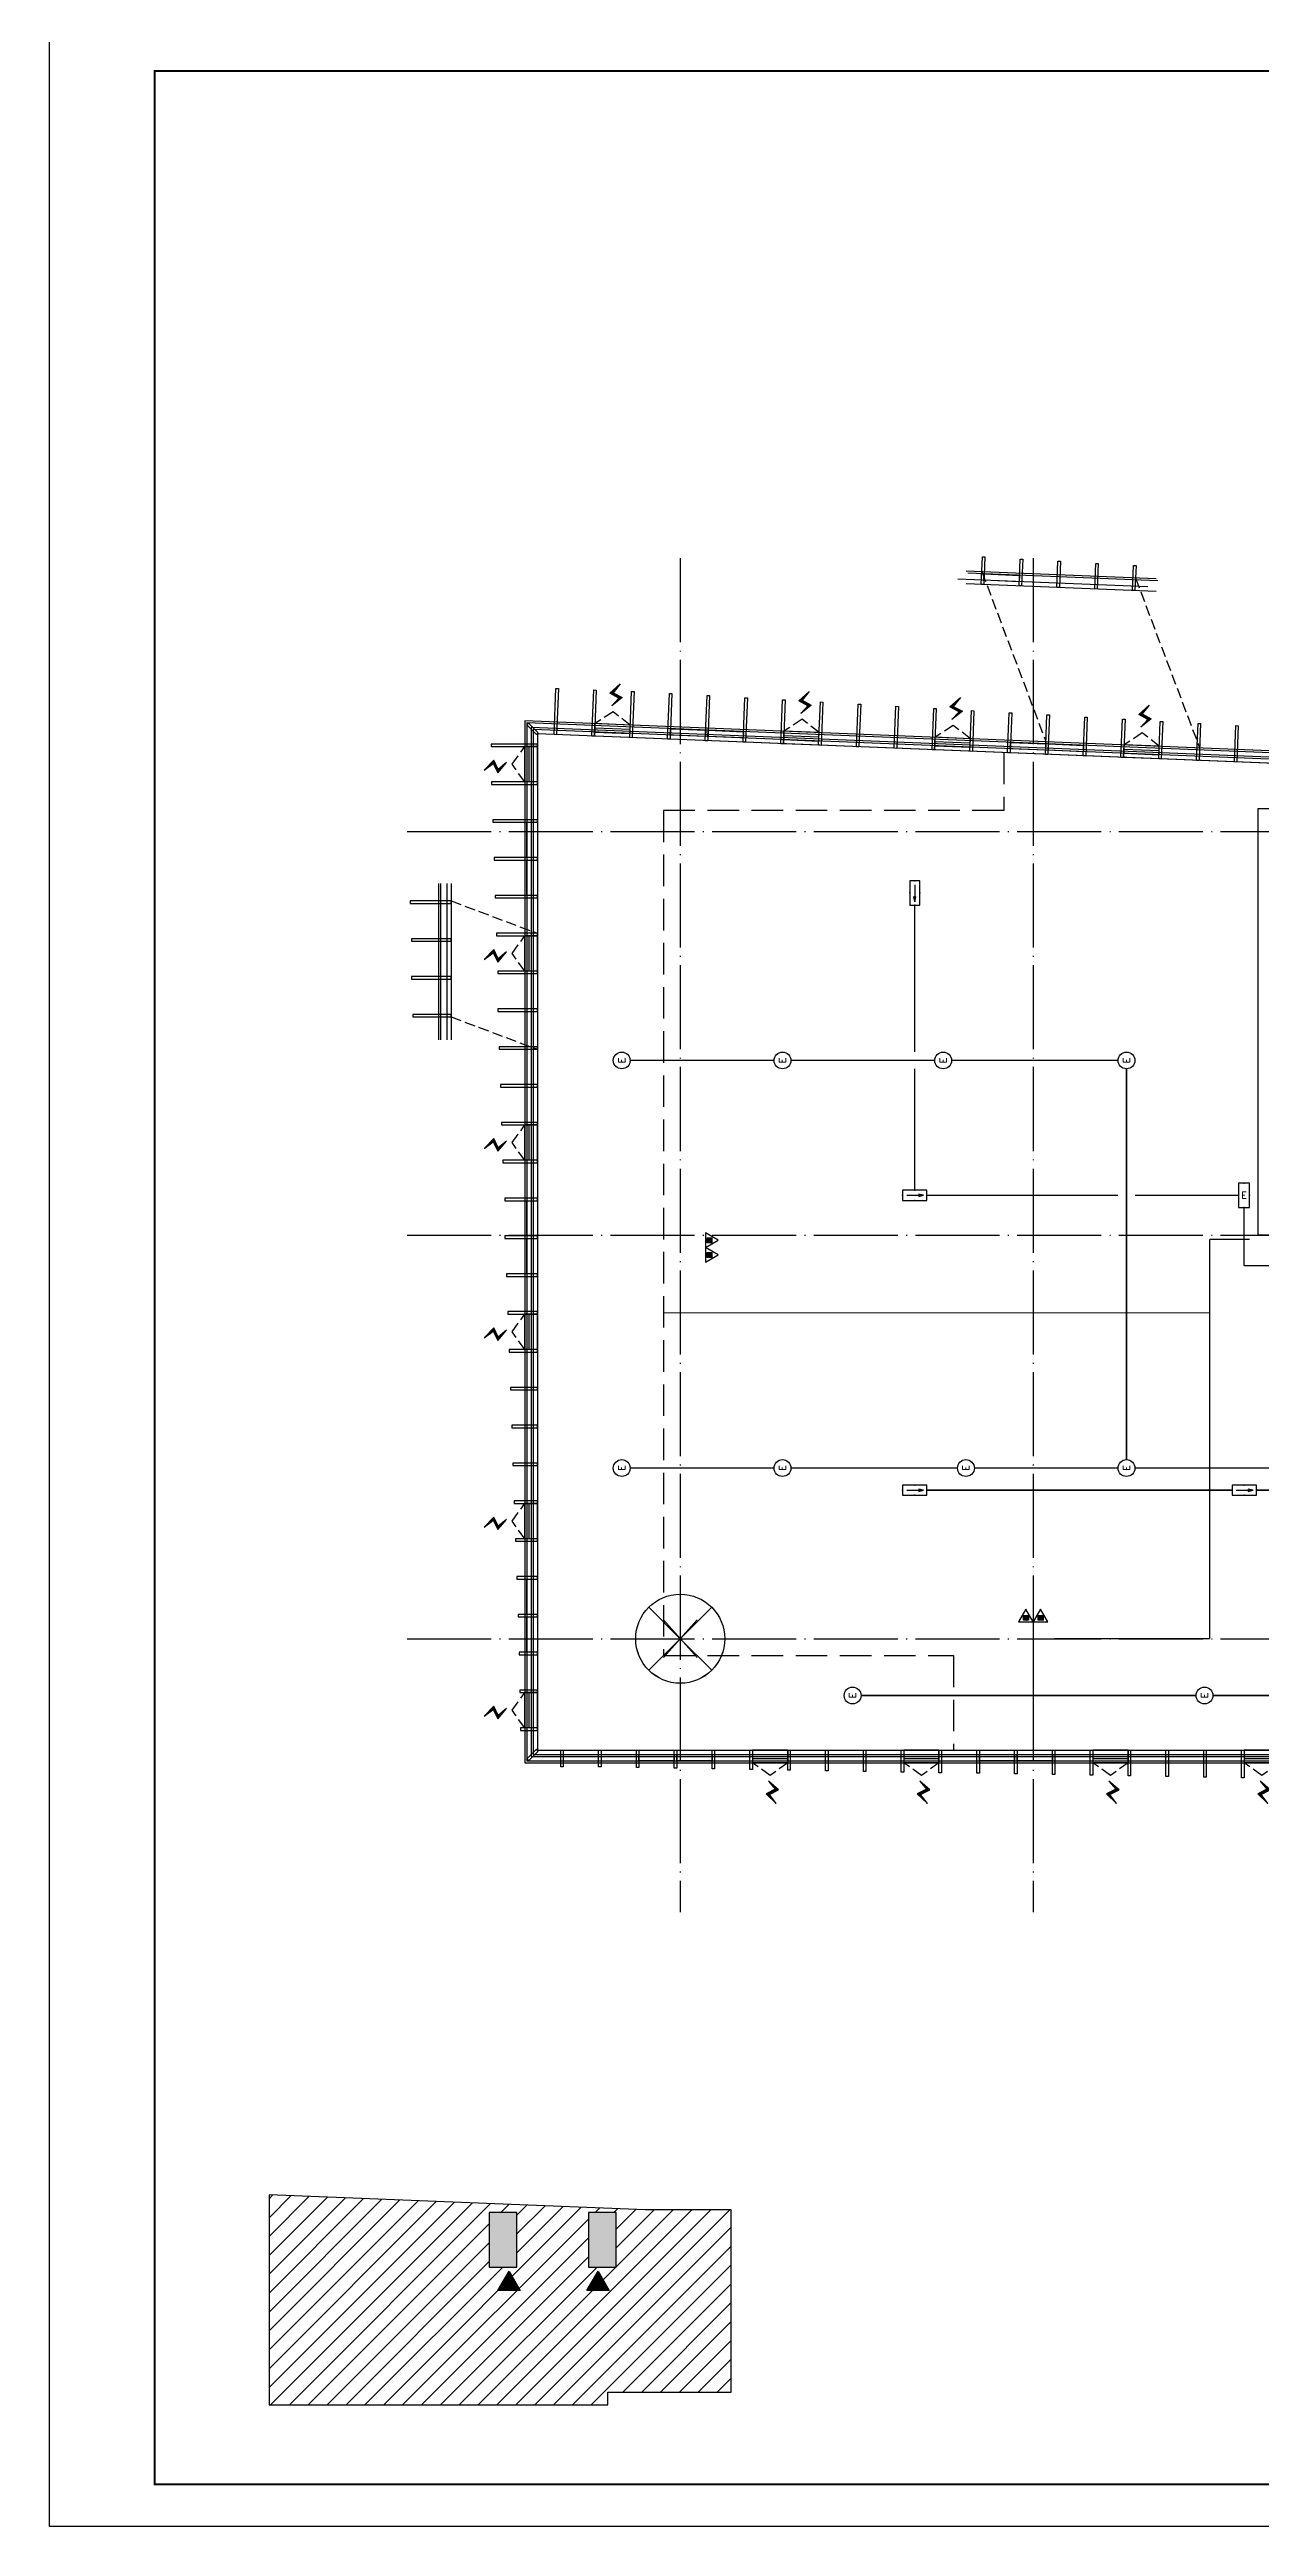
# Model space of a CAD drawing. Extents: x -2209072 to 495824, y -92434 to 572724.
# Drawn here: x -23028 to 5813, y 196708 to 255622 of the extents above; entities that cross this region are included whole.
import ezdxf
from ezdxf.enums import TextEntityAlignment as Align

# ---------------------------------------------------------------- set-up
doc = ezdxf.new("R2010")
doc.units = 0
doc.header["$LTSCALE"] = 1000
doc.header["$MEASUREMENT"] = 0
for name, pattern in [('6#7#幕墙$0$$1$DASH', [0.35, 0.25, -0.1]), ('6#7#幕墙$0$DASH', [0.35, 0.25, -0.1]), ('DASH', [0.35, 0.25, -0.1]), ('X-104 6#7#平面$0$104-1112 结构$0$$AUDIT_BAD_LTYPE1', [0]), ('X-104 6#7#平面$0$DASH', [0.35, 0.25, -0.1]), ('X-104 6#7#平面$0$DOTE', [2.42, 2, -0.2, 0.02, -0.2])]:
    doc.linetypes.add(name, pattern=pattern)
doc.layers.get('0').update_dxf_attribs({"linetype": 'CONTINUOUS'})
doc.layers.get('Defpoints').update_dxf_attribs({"linetype": 'CONTINUOUS'})
doc.layers.add('6#7#幕墙$0$04-不打印_辅助线', color=165, linetype='CONTINUOUS', plot=False)
doc.layers.add('X-104 6#7#平面$0$04-不打印_辅助线', color=165, linetype='CONTINUOUS', plot=False)
for name, color, linetype in [('6#7#幕墙$0$04-电动窗', 1, 'CONTINUOUS'), ('6#7#幕墙$0$A-C_玻璃幕墙', 140, 'CONTINUOUS'), ('6#7#幕墙$0$A-C_窗', 140, 'CONTINUOUS'), ('6#7#幕墙$0$A-TECH_结构', 21, 'CONTINUOUS'), ('6#7#幕墙$0$A屋顶风机$0$9#楼合院$0$WALL', 8, 'CONTINUOUS'), ('EQUIP-照明', 3, 'CONTINUOUS'), ('WIRE-应急', 2, 'DASH'), ('X-104 6#7#平面$0$05-填充_156', 156, 'CONTINUOUS'), ('X-104 6#7#平面$0$05-填充_天正', 26, 'CONTINUOUS'), ('X-104 6#7#平面$0$A-SUR_看线', 231, 'CONTINUOUS'), ('X-104 6#7#平面$0$A-TECH_结构', 21, 'CONTINUOUS'), ('X-104 6#7#平面$0$A_AXIS-轴线', 36, 'X-104 6#7#平面$0$DOTE'), ('X-104 6#7#平面$0$A_STR-砼柱', 51, 'CONTINUOUS'), ('X-104 6#7#平面$0$EQUIP_消防-01', 7, 'CONTINUOUS'), ('X-104 6#7#平面$0$TWT_TEXT', 7, 'CONTINUOUS')]:
    doc.layers.add(name, color=color, linetype=linetype)
doc.layers.add('X-104 6#7#平面$0$000套内', color=226, linetype='CONTINUOUS', lineweight=30, plot=False)
doc.layers.get('X-104 6#7#平面$0$04-不打印_辅助线').off()
doc.styles.add('_TEL_DIM', font='SIMPLEX', dxfattribs={"width": 0.8, "height": 3.5, "bigfont": 'HZTXT'})

# ---------------------------------------------------------------- blocks, each defined once
blk = doc.blocks.new('$equip$00001838')
blk.add_circle((0, 0), 0.5)
at = {"color": 7, "style": '_TEL_DIM'}
blk.add_attdef('$TEXT$', text='', height=0.4, dxfattribs=at).set_placement((0, 0), align=Align.MIDDLE_CENTER)
at = {"color": 7, "style": '_TEL_DIM', "flags": 1}
blk.add_attdef('A', text='', height=0.00002, dxfattribs=at).set_placement((0, 0), align=Align.MIDDLE_CENTER)
blk = doc.blocks.new('$equip_U$00000189(HT0843)')
at = {"color": 2}
for p, q in [((-0.72, 0.66), (-0.72, 0)), ((0.72, 0.66), (-0.72, 0.66)), ((-0.72, 0), (0.72, 0)), ((0.72, 0), (0.72, 0.66))]:
    blk.add_line(p, q, dxfattribs=at)
at = {"color": 2, "const_width": 0.0125}
for points in [[(0.72, 0.66), (0.72, 0.66), (-0.72, 0.66)], [(-0.72, 0.66), (-0.72, 0)], [(-0.72, 0), (0.72, 0)], [(0.72, 0), (0.72, 0.66)]]:
    blk.add_lwpolyline(points, dxfattribs=at)
at = {"color": 2}
blk.add_lwpolyline([(-0.72, 0.66), (-0.72, 0)], dxfattribs=at)
for p in [(-0.72, 0.33), (0, 0.66), (0, 0), (0.72, 0.33)]:
    blk.add_point(p)
at = {"color": 7, "style": '_TEL_DIM'}
blk.add_attdef('$TEXT$', text='', height=0.4, dxfattribs=at).set_placement((0, 0.33), align=Align.MIDDLE_CENTER)
at = {"color": 7, "style": '_TEL_DIM', "flags": 1}
blk.add_attdef('A', text='', height=0.000025, dxfattribs=at).set_placement((0, 0), align=Align.MIDDLE_CENTER)
blk = doc.blocks.new('$equip$00002540')
blk.add_hatch(color=256).paths.add_polyline_path([(0.24, 0.37), (0.24, 0.23), (0.53, 0.3)])
for p, q in [((-0.72, 0.6), (-0.72, 0)), ((0.72, 0.6), (-0.72, 0.6)), ((-0.72, 0), (0.72, 0)), ((0.24, 0.37), (0.24, 0.23)), ((0.53, 0.3), (0.24, 0.37)), ((0.24, 0.23), (0.53, 0.3)), ((0.72, 0), (0.72, 0.6))]:
    blk.add_line(p, q)
at = {"color": 7}
blk.add_line((-0.48, 0.3), (0.48, 0.3), dxfattribs=at)
at = {"const_width": 0.02}
blk.add_lwpolyline([(-0.72, 0.6), (-0.72, 0), (0.72, 0), (0.72, 0.6), (-0.72, 0.6), (-0.72, 0)], dxfattribs=at)
for p in [(-0.72, 0.3), (0, 0.6), (0, 0), (0.72, 0.3)]:
    blk.add_point(p)
at = {"color": 7, "style": '_TEL_DIM', "flags": 1}
blk.add_attdef('A', text='', height=0.00002, dxfattribs=at).set_placement((0, 0), align=Align.MIDDLE_CENTER)
blk = doc.blocks.new('图框-A1')
for points, const_width in [([(0, 0), (841, 0), (841, 594), (0, 594)], 0.05), ([(766, 584), (25, 584), (25, 10), (766, 10)], 0.5)]:
    blk.add_lwpolyline(points, close=True, dxfattribs=dict(const_width=const_width))
at = {"const_width": 0.05}
blk.add_lwpolyline([(0, 297), (2, 297)], dxfattribs=at)
blk = doc.blocks.new('X-104 6#7#平面$0$FDFSG')
at = {"layer": 'Defpoints'}
blk.add_lwpolyline([(-749, 749), (0, 0), (-749, -749), (749, 749), (0, 0), (749, -749)], dxfattribs=at)
blk.add_circle((0, 0), 1059, dxfattribs=at)
blk = doc.blocks.new('*U1301')
at = {"layer": 'X-104 6#7#平面$0$A_AXIS-轴线'}
for p, q in [((0, 25700), (0, -6500)), ((8400, 25700), (8400, -6500)), ((16800, 25700), (16800, -6500)), ((25200, 25700), (25200, -6500)), ((33600, 25700), (33600, -6500)), ((42000, 25700), (42000, -6500)), ((50400, 25700), (50400, -6500))]:
    blk.add_line(p, q, dxfattribs=at)
for points in [[(-6500, 19200), (55852, 19200)], [(-6500, 9600), (55852, 9600)], [(-6500, 0), (55852, 0)]]:
    blk.add_lwpolyline(points, dxfattribs=at)
at = {"layer": 'X-104 6#7#平面$0$04-不打印_辅助线'}
blk.add_blockref('X-104 6#7#平面$0$FDFSG', (0, 0), dxfattribs=at)
blk = doc.blocks.new('X-104 6#7#平面$0$gfdsaewqe')
h = blk.add_hatch(color=4)
h.dxf.hatch_style = 1
h.paths.add_polyline_path([(0, 0), (-2072, 1196), (-2072, -1196)])
at = {"color": 4}
blk.add_lwpolyline([(0, 0), (-2072, 1196), (-2072, -1196)], close=True, dxfattribs=at)
blk = doc.blocks.new('X-104 6#7#平面$0$FDGHH')
at = {"layer": 'X-104 6#7#平面$0$05-填充_156'}
h = blk.add_hatch(dxfattribs=at)
h.set_pattern_fill('ANSI31', color=256, scale=200)
h.set_pattern_definition([(45, (31016.47, 231769.46), (-224.5064, 224.5064), [])])
h.paths.add_polyline_path([(8060, 300), (11000, 300), (11000, 4640), (8947, 4640), (0, 5000), (0, 0), (8060, 0)])
h.paths.add_polyline_path([(5240, 3280), (5240, 4580), (5900, 4580), (5900, 3280)], flags=16)
h.paths.add_polyline_path([(7600, 3280), (7600, 4580), (8260, 4580), (8260, 3280)], flags=16)
at = {"layer": 'X-104 6#7#平面$0$05-填充_天正'}
h = blk.add_hatch(color=256, dxfattribs=at)
h.dxf.hatch_style = 1
h.paths.add_polyline_path([(5240, 3280), (5900, 3280), (5900, 4580), (5240, 4580)])
h = blk.add_hatch(color=256, dxfattribs=at)
h.dxf.hatch_style = 1
h.paths.add_polyline_path([(7600, 3280), (8260, 3280), (8260, 4580), (7600, 4580)])
at = {"layer": 'X-104 6#7#平面$0$A_STR-砼柱'}
blk.add_lwpolyline([(8060, 300), (11000, 300), (11000, 4640), (8947, 4640), (0, 5000), (0, 0), (8060, 0), (8060, 300)], dxfattribs=at)
for points in [[(5240, 3280), (5900, 3280), (5900, 4580), (5240, 4580)], [(7600, 3280), (8260, 3280), (8260, 4580), (7600, 4580)]]:
    blk.add_lwpolyline(points, close=True, dxfattribs=at)
at = {"color": 6, "xscale": -0.224, "yscale": 0.224, "zscale": 0.224, "rotation": 270}
for p in [(5711, 3183), (7829, 3183)]:
    blk.add_blockref('X-104 6#7#平面$0$gfdsaewqe', p, dxfattribs=at)
blk = doc.blocks.new('X-104 6#7#平面$0$1f结构')
at = {"layer": 'Defpoints'}
for p, q in [((-400, -450), (400, 450)), ((-400, 450), (400, -450))]:
    blk.add_line(p, q, dxfattribs=at)
blk = doc.blocks.new('X-104 6#7#平面$0$fgh')
at = {"layer": 'X-104 6#7#平面$0$A-TECH_结构'}
blk.add_lwpolyline([(21300, 20528), (-3400, 21522), (-3400, -2650), (36200, -2650), (36200, -1350), (51100, -1350), (51100, 19950), (35600, 19950), (35600, 13650), (32900, 13650), (32900, 19550), (33050, 19550), (33050, 20055), (24000, 20419), (24000, 13850), (21300, 13850), (21300, 20528)], dxfattribs=at)
blk = doc.blocks.new('6#7#幕墙$0$dhaksdhkadhkasd')
at = {"layer": '6#7#幕墙$0$A-C_玻璃幕墙'}
for points in [[(6336, 0), (6396, 0), (6396, -490), (6336, -490)], [(7200, 0), (7260, 0), (7260, -505), (7200, -505)], [(8100, 0), (8160, 0), (8160, -520), (8100, -520)], [(9000, 0), (9060, 0), (9060, -535), (9000, -535)], [(10800, 0), (10860, 0), (10860, -565), (10800, -565)], [(11700, 0), (11760, 0), (11760, -580), (11700, -580)], [(12600, 0), (12660, 0), (12660, -595), (12600, -595)], [(13500, 0), (13560, 0), (13560, -610), (13500, -610)], [(14400, 0), (14460, 0), (14460, -625), (14400, -625)], [(15300, 0), (15360, 0), (15360, -640), (15300, -640)], [(16200, 0), (16260, 0), (16260, -655), (16200, -655)], [(17100, 0), (17160, 0), (17160, -670), (17100, -670)], [(18000, 0), (18060, 0), (18060, -685), (18000, -685)], [(19800, 0), (19860, 0), (19860, -715), (19800, -715)], [(20700, 0), (20760, 0), (20760, -730), (20700, -730)], [(22500, 0), (22560, 0), (22560, -760), (22500, -760)], [(23400, 0), (23460, 0), (23460, -775), (23400, -775)], [(24300, 0), (24360, 0), (24360, -790), (24300, -790)], [(25200, 0), (25260, 0), (25260, -805), (25200, -805)], [(26100, 0), (26160, 0), (26160, -820), (26100, -820)], [(28800, 0), (28860, 0), (28860, -865), (28800, -865)], [(29700, 0), (29760, 0), (29760, -880), (29700, -880)], [(30600, 0), (30660, 0), (30660, -895), (30600, -895)], [(31500, 0), (31560, 0), (31560, -910), (31500, -910)], [(32400, 0), (32460, 0), (32460, -925), (32400, -925)], [(33300, 0), (33360, 0), (33360, -940), (33300, -940)], [(34200, 0), (34260, 0), (34260, -955), (34200, -955)], [(35100, 0), (35160, 0), (35160, -970), (35100, -970)], [(37800, 0), (37860, 0), (37860, -1015), (37800, -1015)], [(38700, 0), (38760, 0), (38760, -1030), (38700, -1030)], [(39600, 0), (39660, 0), (39660, -1045), (39600, -1045)], [(40500, 0), (40560, 0), (40560, -1060), (40500, -1060)], [(41400, 0), (41460, 0), (41460, -1075), (41400, -1075)], [(42300, 0), (42360, 0), (42360, -1090), (42300, -1090)], [(43200, 0), (43260, 0), (43260, -1100), (43200, -1100)], [(44100, 0), (44160, 0), (44160, -1100), (44100, -1100)], [(45000, 0), (45060, 0), (45060, -1100), (45000, -1100)], [(9900, 0), (9960, 0), (9960, -550), (9900, -550)], [(18900, 0), (18960, 0), (18960, -700), (18900, -700)], [(21600, 0), (21660, 0), (21660, -745), (21600, -745)], [(27000, 0), (27060, 0), (27060, -835), (27000, -835)], [(27900, 0), (27960, 0), (27960, -850), (27900, -850)], [(36000, 0), (36060, 0), (36060, -985), (36000, -985)], [(36900, 0), (36960, 0), (36960, -1000), (36900, -1000)]]:
    blk.add_lwpolyline(points, close=True, dxfattribs=at)
blk = doc.blocks.new('*U1672')
blk.add_lwpolyline([(-1360, 0), (-520, 0), (-520, -150), (-1360, -150)], close=True)
blk = doc.blocks.new('*U1907')
at = {"layer": '6#7#幕墙$0$A-C_玻璃幕墙', "rotation": 179.9999379632255}
for p in [(-1390, -75), (-490, -75)]:
    blk.add_blockref('*U1672', p, dxfattribs=at)
blk = doc.blocks.new('*U1908')
at = {"color": 0, "linetype": 'ByBlock', "lineweight": -2, "transparency": 16777216}
for p in [(0, 0), (8100, 0)]:
    blk.add_blockref('*U1907', p, dxfattribs=at)
blk = doc.blocks.new('6#7#幕墙$0$FDFSG')
at = {"layer": 'Defpoints'}
blk.add_lwpolyline([(-749, 749), (0, 0), (-749, -749), (749, 749), (0, 0), (749, -749)], dxfattribs=at)
blk.add_circle((0, 0), 1059, dxfattribs=at)
blk = doc.blocks.new('6#7#幕墙$0$900kaiqishan')
at = {"layer": '6#7#幕墙$0$04-电动窗'}
h = blk.add_hatch(color=1, dxfattribs=at)
h.dxf.hatch_style = 1
h.paths.add_polyline_path([(958, 485), (795, 680), (1016, 789), (777, 1018), (937, 802), (716, 693)])
at = {"layer": '6#7#幕墙$0$04-电动窗', "color": 1}
blk.add_lwpolyline([(958, 485), (795, 680), (1016, 789), (777, 1018), (937, 802), (716, 693), (958, 485)], close=True, dxfattribs=at)
at = {"layer": '6#7#幕墙$0$A-C_窗'}
for p, q in [((500, 50), (1340, 50)), ((500, -250), (500, 50)), ((1340, -250), (1340, 50)), ((1340, -50), (500, -50)), ((1340, -150), (500, -150)), ((500, -250), (1340, -250))]:
    blk.add_line(p, q, dxfattribs=at)
at = {"layer": '6#7#幕墙$0$A-C_窗', "linetype": '6#7#幕墙$0$DASH'}
blk.add_lwpolyline([(500, 50), (920, 350), (1340, 50)], dxfattribs=at)
blk = doc.blocks.new('6#7#幕墙$0$hgdhdhdhgh')
at = {"layer": '6#7#幕墙$0$A-C_玻璃幕墙'}
for points in [[(-11320, 239042), (-11320, 239102), (-12420, 239102), (-12420, 239042)], [(-11320, 238142), (-11320, 238202), (-12410, 238202), (-12410, 238142)], [(-11320, 237242), (-11320, 237302), (-12380, 237302), (-12380, 237242)], [(-11320, 236342), (-11320, 236402), (-12350, 236402), (-12350, 236342)], [(-11320, 235442), (-11320, 235502), (-12320, 235502), (-12320, 235442)], [(-11320, 234542), (-11320, 234602), (-12290, 234602), (-12290, 234542)], [(-11320, 233642), (-11320, 233702), (-12260, 233702), (-12260, 233642)], [(-11320, 232742), (-11320, 232802), (-12260, 232802), (-12260, 232742)], [(-11320, 231842), (-11320, 231902), (-12230, 231902), (-12230, 231842)], [(-11320, 230942), (-11320, 231002), (-12200, 231002), (-12200, 230942)], [(-11320, 230042), (-11320, 230102), (-12170, 230102), (-12170, 230042)], [(-11320, 229142), (-11320, 229202), (-12140, 229202), (-12140, 229142)], [(-11320, 228242), (-11320, 228302), (-12094, 228302), (-12094, 228242)], [(-11320, 227342), (-11320, 227402), (-12094, 227402), (-12094, 227342)], [(-11320, 226442), (-11320, 226502), (-12050, 226502), (-12050, 226442)], [(-11320, 225542), (-11320, 225602), (-12020, 225602), (-12020, 225542)], [(-11320, 224642), (-11320, 224702), (-11990, 224702), (-11990, 224642)], [(-11320, 223742), (-11320, 223802), (-11960, 223802), (-11960, 223742)], [(-11320, 222842), (-11320, 222902), (-11930, 222902), (-11930, 222842)], [(-11320, 221942), (-11320, 222002), (-11900, 222002), (-11900, 221942)], [(-11320, 221042), (-11320, 221102), (-11870, 221102), (-11870, 221042)], [(-11320, 220142), (-11320, 220202), (-11840, 220202), (-11840, 220142)], [(-11320, 219242), (-11320, 219302), (-11810, 219302), (-11810, 219242)], [(-11320, 218342), (-11320, 218402), (-11780, 218402), (-11780, 218342)], [(-11320, 217442), (-11320, 217502), (-11750, 217502), (-11750, 217442)], [(-11320, 216542), (-11320, 216602), (-11735, 216602), (-11735, 216542)], [(-11320, 215642), (-11320, 215702), (-11720, 215702), (-11720, 215642)]]:
    blk.add_lwpolyline(points, close=True, dxfattribs=at)
blk = doc.blocks.new('6#7#幕墙$0$jiao')
at = {"layer": '6#7#幕墙$0$A-C_窗'}
blk.add_lwpolyline([(51079, -1171), (51308, -1400), (51350, -1358), (51121, -1129)], close=True, dxfattribs=at)
blk = doc.blocks.new('*U1617')
at = {"layer": '6#7#幕墙$0$A-C_玻璃幕墙', "rotation": 179.9999379632255}
for p in [(-1390, -75), (-490, -75)]:
    blk.add_blockref('*U1672', p, dxfattribs=at)
blk = doc.blocks.new('*U1622')
at = {"layer": '6#7#幕墙$0$A-C_玻璃幕墙', "rotation": 180}
for p in [(-880, 50), (2720, 50)]:
    blk.add_blockref('6#7#幕墙$0$900kaiqishan', p, dxfattribs=at)
blk = doc.blocks.new('6#7#幕墙$0$ahdkjasdhkj')
at = {"layer": '6#7#幕墙$0$A-C_玻璃幕墙'}
for points in [[(-10850, 215172), (-10790, 215172), (-10790, 214772), (-10850, 214772)], [(-9950, 215172), (-9890, 215172), (-9890, 214772), (-9950, 214772)], [(-9050, 215172), (-8990, 215172), (-8990, 214757), (-9050, 214757)], [(-8150, 215172), (-8090, 215172), (-8090, 214742), (-8150, 214742)], [(-7250, 215172), (-7190, 215172), (-7190, 214727), (-7250, 214727)], [(-6350, 215172), (-6290, 215172), (-6290, 214712), (-6350, 214712)], [(-5450, 215172), (-5390, 215172), (-5390, 214697), (-5450, 214697)], [(-4550, 215172), (-4490, 215172), (-4490, 214682), (-4550, 214682)], [(-3650, 215172), (-3590, 215172), (-3590, 214667), (-3650, 214667)], [(-2750, 215172), (-2690, 215172), (-2690, 214652), (-2750, 214652)], [(-1850, 215172), (-1790, 215172), (-1790, 214637), (-1850, 214637)], [(-950, 215172), (-890, 215172), (-890, 214622), (-950, 214622)], [(-50, 215172), (10, 215172), (10, 214607), (-50, 214607)], [(850, 215172), (910, 215172), (910, 214592), (850, 214592)], [(1750, 215172), (1810, 215172), (1810, 214577), (1750, 214577)], [(2650, 215172), (2710, 215172), (2710, 214562), (2650, 214562)], [(3550, 215172), (3610, 215172), (3610, 214547), (3550, 214547)], [(4450, 215172), (4510, 215172), (4510, 214532), (4450, 214532)], [(5350, 215172), (5410, 215172), (5410, 214517), (5350, 214517)], [(6250, 215172), (6310, 215172), (6310, 214502), (6250, 214502)], [(7150, 215172), (7210, 215172), (7210, 214487), (7150, 214487)], [(8050, 215172), (8110, 215172), (8110, 214472), (8050, 214472)], [(8950, 215172), (9010, 215172), (9010, 214457), (8950, 214457)], [(9850, 215172), (9910, 215172), (9910, 214442), (9850, 214442)], [(10750, 215172), (10810, 215172), (10810, 214427), (10750, 214427)], [(11650, 215172), (11710, 215172), (11710, 214412), (11650, 214412)], [(12550, 215172), (12610, 215172), (12610, 214397), (12550, 214397)], [(13450, 215172), (13510, 215172), (13510, 214382), (13450, 214382)]]:
    blk.add_lwpolyline(points, close=True, dxfattribs=at)
at = {"color": 0, "linetype": 'ByBlock', "lineweight": -2, "transparency": 16777216}
for name, p in [('*U1617', (-8120, 214997)), ('*U1622', (-4070, 214872)), ('*U1617', (-20, 214997)), ('*U1622', (4030, 214872)), ('*U1617', (8080, 214997))]:
    blk.add_blockref(name, p, dxfattribs=at)
at = {"layer": '6#7#幕墙$0$A-C_玻璃幕墙', "rotation": 180}
blk.add_blockref('6#7#幕墙$0$900kaiqishan', (11250, 214922), dxfattribs=at)
blk = doc.blocks.new('6#7#幕墙')
at = {"layer": '6#7#幕墙$0$04-不打印_辅助线'}
blk.add_lwpolyline([(-23025, 256110), (61075, 256110), (61075, 196710), (-23025, 196710)], close=True, dxfattribs=at)
at = {"layer": '6#7#幕墙$0$A-C_玻璃幕墙'}
for points in [[(-794, 242898), (-854, 242901), (-828, 243555), (-768, 243553)], [(105, 242862), (45, 242864), (71, 243504), (131, 243501)], [(1004, 242826), (944, 242828), (969, 243453), (1029, 243450)], [(1903, 242790), (1844, 242792), (1868, 243401), (1928, 243399)], [(2803, 242753), (2743, 242756), (2767, 243350), (2827, 243348)], [(-11669, 214922), (28431, 214922), (28431, 216222), (43331, 216222), (43331, 238022), (27649, 238022), (-11669, 239604)], [(-11519, 215072), (28281, 215072), (28281, 216372), (43181, 216372), (43181, 237872), (27646, 237872), (-11519, 239448)], [(-11419, 239042), (-11419, 239102), (-12519, 239102), (-12519, 239042)], [(-11419, 238142), (-11419, 238202), (-12509, 238202), (-12509, 238142)], [(-11419, 237242), (-11419, 237302), (-12479, 237302), (-12479, 237242)], [(-11419, 236342), (-11419, 236402), (-12449, 236402), (-12449, 236342)], [(-13472, 235313), (-13472, 235373), (-14442, 235373), (-14442, 235313)], [(-11419, 235442), (-11419, 235502), (-12419, 235502), (-12419, 235442)], [(-11419, 234542), (-11419, 234602), (-12389, 234602), (-12389, 234542)], [(-13472, 234413), (-13472, 234473), (-14412, 234473), (-14412, 234413)], [(-13472, 233513), (-13472, 233573), (-14412, 233573), (-14412, 233513)], [(-11419, 233642), (-11419, 233702), (-12359, 233702), (-12359, 233642)], [(-11419, 232742), (-11419, 232802), (-12359, 232802), (-12359, 232742)], [(-13472, 232613), (-13472, 232673), (-14382, 232673), (-14382, 232613)], [(-11419, 231842), (-11419, 231902), (-12329, 231902), (-12329, 231842)], [(-11419, 230942), (-11419, 231002), (-12299, 231002), (-12299, 230942)], [(-11419, 230042), (-11419, 230102), (-12269, 230102), (-12269, 230042)], [(-11419, 229142), (-11419, 229202), (-12239, 229202), (-12239, 229142)], [(-11419, 228242), (-11419, 228302), (-12192, 228302), (-12192, 228242)], [(-11419, 227342), (-11419, 227402), (-12192, 227402), (-12192, 227342)], [(-11419, 226442), (-11419, 226502), (-12149, 226502), (-12149, 226442)], [(-11419, 225542), (-11419, 225602), (-12119, 225602), (-12119, 225542)], [(-11419, 224642), (-11419, 224702), (-12089, 224702), (-12089, 224642)], [(-11419, 223742), (-11419, 223802), (-12059, 223802), (-12059, 223742)], [(-11419, 222842), (-11419, 222902), (-12029, 222902), (-12029, 222842)], [(-11419, 221942), (-11419, 222002), (-11999, 222002), (-11999, 221942)], [(-11419, 221042), (-11419, 221102), (-11969, 221102), (-11969, 221042)], [(-11419, 220142), (-11419, 220202), (-11939, 220202), (-11939, 220142)], [(-11419, 219242), (-11419, 219302), (-11909, 219302), (-11909, 219242)], [(-11419, 218342), (-11419, 218402), (-11879, 218402), (-11879, 218342)], [(-11419, 217442), (-11419, 217502), (-11849, 217502), (-11849, 217442)], [(-11419, 216542), (-11419, 216602), (-11834, 216602), (-11834, 216542)], [(-11419, 215642), (-11419, 215702), (-11819, 215702), (-11819, 215642)], [(-11626, 214922), (-11398, 215151), (-11440, 215194), (-11669, 214965)]]:
    blk.add_lwpolyline(points, close=True, dxfattribs=at)
for points in [[(3111, 242841), (-1412, 243023)], [(3309, 243033), (-1214, 243215)], [(3348, 242982), (-1175, 243164)], [(-11719, 214872), (28481, 214872), (28481, 216172), (43381, 216172), (43381, 238072), (27650, 238072), (-11719, 239656), (-11719, 214872)], [(-13772, 235786), (-13772, 232065)], [(-13722, 235786), (-13722, 232065)], [(-13572, 235786), (-13572, 232065)], [(-13472, 235786), (-13472, 232065)]]:
    blk.add_lwpolyline(points, dxfattribs=at)
at = {"layer": '6#7#幕墙$0$A-C_玻璃幕墙', "linetype": '6#7#幕墙$0$DASH'}
for points in [[(-13472, 235373), (-11419, 234602)], [(-13472, 232613), (-11419, 231842)]]:
    blk.add_lwpolyline(points, dxfattribs=at)
at = {"layer": '6#7#幕墙$0$A-TECH_结构'}
for points in [[(3309, 242733), (-1214, 242915)], [(27644, 237772), (-11419, 239344), (-11419, 215172), (28181, 215172), (28181, 216472), (43081, 216472), (43081, 237772), (27644, 237772)]]:
    blk.add_lwpolyline(points, dxfattribs=at)
at = {"layer": '6#7#幕墙$0$A屋顶风机$0$9#楼合院$0$WALL', "linetype": '6#7#幕墙$0$$1$DASH'}
for points in [[(-842, 243203), (684, 239160)], [(2815, 243053), (4341, 239010)]]:
    blk.add_lwpolyline(points, dxfattribs=at)
for name, p, rotation in [('6#7#幕墙$0$dhaksdhkadhkasd', (34004, 237516), 177.6958950598414), ('*U1908', (-7385, 239357), 357.6959570966142)]:
    blk.add_blockref(name, p, dxfattribs=dict(rotation=rotation))
blk.add_blockref('6#7#幕墙$0$hgdhdhdhgh', (-99, 0))
at = {"layer": '6#7#幕墙$0$04-不打印_辅助线', "rotation": 359.9999999999999}
blk.add_blockref('6#7#幕墙$0$FDFSG', (-8019, 217822), dxfattribs=at)
at = {"layer": '6#7#幕墙$0$A-C_玻璃幕墙'}
for name, p, rotation in [('*U1672', (-1310, 243019), 177.6958950598632), ('6#7#幕墙$0$900kaiqishan', (-11669, 237702), 90), ('*U1672', (-11519, 235882), 269.9999379632255), ('*U1672', (-11519, 234982), 269.9999379632255), ('6#7#幕墙$0$900kaiqishan', (-11669, 233202), 90), ('6#7#幕墙$0$900kaiqishan', (-11669, 228702), 90), ('*U1672', (-11519, 226882), 269.9999379632255), ('*U1672', (-11519, 225982), 269.9999379632255), ('6#7#幕墙$0$900kaiqishan', (-11669, 224202), 90), ('6#7#幕墙$0$900kaiqishan', (-11669, 219702), 90), ('*U1672', (-11519, 217882), 269.9999379632255), ('*U1672', (-11519, 216982), 269.9999379632255), ('6#7#幕墙$0$900kaiqishan', (-11669, 215202), 90)]:
    blk.add_blockref(name, p, dxfattribs=dict(at, rotation=rotation))
at = {"layer": '6#7#幕墙$0$A-C_玻璃幕墙', "xscale": -1, "rotation": 357.6958950598395}
for p in [(-8711, 239485), (-4215, 239304), (-617, 239160), (3879, 238979)]:
    blk.add_blockref('6#7#幕墙$0$900kaiqishan', p, dxfattribs=at)
at = {"layer": '6#7#幕墙$0$A-C_玻璃幕墙'}
blk.add_blockref('6#7#幕墙$0$ahdkjasdhkj', (-11, 0), dxfattribs=at)
at = {"layer": '6#7#幕墙$0$A-C_窗', "rotation": 180}
blk.add_blockref('6#7#幕墙$0$jiao', (39681, 238198), dxfattribs=at)
at = {"layer": '6#7#幕墙$0$A-C_窗', "xscale": -1}
blk.add_blockref('6#7#幕墙$0$jiao', (39681, 216322), dxfattribs=at)
blk = doc.blocks.new('X-104 6#7#平面$0$$TWTSYS$00000546')
h = blk.add_hatch()
h.set_pattern_fill('ANSI31', color=256, scale=200, style=0)
h.set_pattern_definition([(45, (-38543.802, -6670.83), (-17.67767, 17.67767), [])])
h.paths.add_polyline_path([(-65, 174), (65, 174), (65, 44), (-65, 44)])
for points in [[(0, 344), (-198, 0), (198, 0)], [(-65, 174), (65, 174), (65, 44), (-65, 44)]]:
    blk.add_lwpolyline(points, close=True)
blk = doc.blocks.new('X-104 6#7#平面$0$灭火器1')
at = {"layer": 'X-104 6#7#平面$0$EQUIP_消防-01', "xscale": 0.88, "yscale": 0.88, "zscale": 0.88, "rotation": 270}
for p in [(283402, 14626), (283402, 14277)]:
    blk.add_blockref('X-104 6#7#平面$0$$TWTSYS$00000546', p, dxfattribs=at)
blk = doc.blocks.new('X-104 6#7#平面$0$灭火器2')
at = {"layer": 'X-104 6#7#平面$0$EQUIP_消防-01', "xscale": 0.88, "yscale": 0.88, "zscale": 0.88, "rotation": 90}
for p in [(-4049632, -27064), (-4049632, -27413)]:
    blk.add_blockref('X-104 6#7#平面$0$$TWTSYS$00000546', p, dxfattribs=at)
blk = doc.blocks.new('X-104 6#7#平面$0$A$C61334207')
at = {"layer": 'X-104 6#7#平面$0$EQUIP_消防-01', "rotation": 270}
blk.add_blockref('X-104 6#7#平面$0$灭火器2', (27621, -3831408), dxfattribs=at)
at = {"layer": 'X-104 6#7#平面$0$TWT_TEXT', "linetype": 'ByBlock'}
blk.add_blockref('X-104 6#7#平面$0$灭火器1', (-290819, 212673), dxfattribs=at)
blk = doc.blocks.new('X-104 6#7#平面')
at = {"layer": 'X-104 6#7#平面$0$000套内'}
blk.add_lwpolyline([(6981, 238754), (-11569, 239500), (-11569, 215023), (13481, 215023), (13481, 226923), (11581, 226923), (11581, 227423), (5731, 227423), (5731, 237573), (6981, 237573), (6981, 238754)], dxfattribs=at)
at = {"layer": 'X-104 6#7#平面$0$A-SUR_看线', "linetype": 'X-104 6#7#平面$0$DASH', "ltscale": 3}
blk.add_lwpolyline([(-319, 238898), (-319, 237522), (-8419, 237522), (-8419, 217422), (-1519, 217422), (-1519, 215172)], dxfattribs=at)
at = {"layer": 'X-104 6#7#平面$0$A-SUR_看线', "linetype": 'X-104 6#7#平面$0$DASH', "ltscale": 2, "const_width": 30}
for points in [[(4581, 227323), (4581, 217822)], [(4581, 227322), (5531, 227323)], [(4581, 225574), (-8419, 225574)], [(381, 217423), (381, 215172)], [(881, 217823), (4581, 217822)]]:
    blk.add_lwpolyline(points, dxfattribs=at)
at = {"linetype": 'X-104 6#7#平面$0$104-1112 结构$0$$AUDIT_BAD_LTYPE1'}
blk.add_blockref('X-104 6#7#平面$0$A$C61334207', (0, 0), dxfattribs=at)
for name, p in [('6#7#幕墙', (0, 0)), ('*U1301', (-8019, 217823)), ('X-104 6#7#平面$0$1f结构', (-8019, 217823)), ('X-104 6#7#平面$0$FDGHH', (-17804, 199599))]:
    blk.add_blockref(name, p)
at = {"xscale": 100, "yscale": 100, "zscale": 100}
blk.add_blockref('图框-A1', (-23025, 196711), dxfattribs=at)
at = {"layer": 'X-104 6#7#平面$0$A-TECH_结构'}
blk.add_blockref('X-104 6#7#平面$0$fgh', (-8019, 217823), dxfattribs=at)

msp = doc.modelspace()

# ---------------------------------------------------------------- linework, layer by layer
at = {"layer": 'WIRE-应急', "linetype": 'DASH', "const_width": 35}
for points in [[(-2438, 235273), (-2438, 231778)], [(-9211, 231578), (-5786, 231578)], [(-5386, 231578), (-1961, 231578)], [(-1561, 231578), (2401, 231578)], [(-2438, 231378), (-2438, 228490)], [(2601, 222082), (2601, 231378)], [(-2150, 228370), (2401, 228370)], [(2801, 228370), (5267, 228370)], [(5399, 228082), (5399, 226695)], [(12236, 226695), (5399, 226695)], [(-9211, 221882), (-5786, 221882)], [(-5386, 221882), (-1420, 221882)], [(-1020, 221882), (2401, 221882)], [(2801, 221882), (6226, 221882)], [(-2150, 221355), (5115, 221355)], [(5691, 221355), (13141, 221355)], [(-3717, 216474), (4257, 216474)], [(4657, 216474), (10801, 216474)]]:
    msp.add_lwpolyline(points, dxfattribs=at)

# ---------------------------------------------------------------- block references
msp.add_blockref('X-104 6#7#平面', (0, 0))
at = {"layer": 'EQUIP-照明', "xscale": 400, "yscale": 400, "zscale": 400, "rotation": 270}
msp.add_blockref('$equip$00002540', (-2558, 235561), dxfattribs=at)
at = {"layer": 'EQUIP-照明', "xscale": 400, "yscale": 400, "zscale": 400, "rotation": 90}
for p in [(-9411, 231578), (-5586, 231578), (-1761, 231578), (2601, 231578), (-9411, 221882), (-5586, 221882), (-1220, 221882), (2601, 221882), (-3917, 216474), (4457, 216474)]:
    msp.add_blockref('$equip$00001838', p, dxfattribs=at).add_auto_attribs({'$TEXT$': 'E'})
at = {"layer": 'EQUIP-照明'}
ref = msp.add_blockref('$equip_U$00000189(HT0843)', (5531, 228370), dxfattribs=dict(at, xscale=400, yscale=400, zscale=400, rotation=90))
ref.add_attrib('$TEXT$', 'E', dxfattribs={"layer": '0', "color": 7, "height": 160, "style": '_TEL_DIM'}).set_placement((5399, 228370), align=Align.MIDDLE_CENTER)
at = {"layer": 'EQUIP-照明', "xscale": 400, "yscale": 400, "zscale": 400}
for p in [(-2438, 228250), (-2438, 221235), (5403, 221235)]:
    msp.add_blockref('$equip$00002540', p, dxfattribs=at)

doc.saveas('drawing.dxf')
